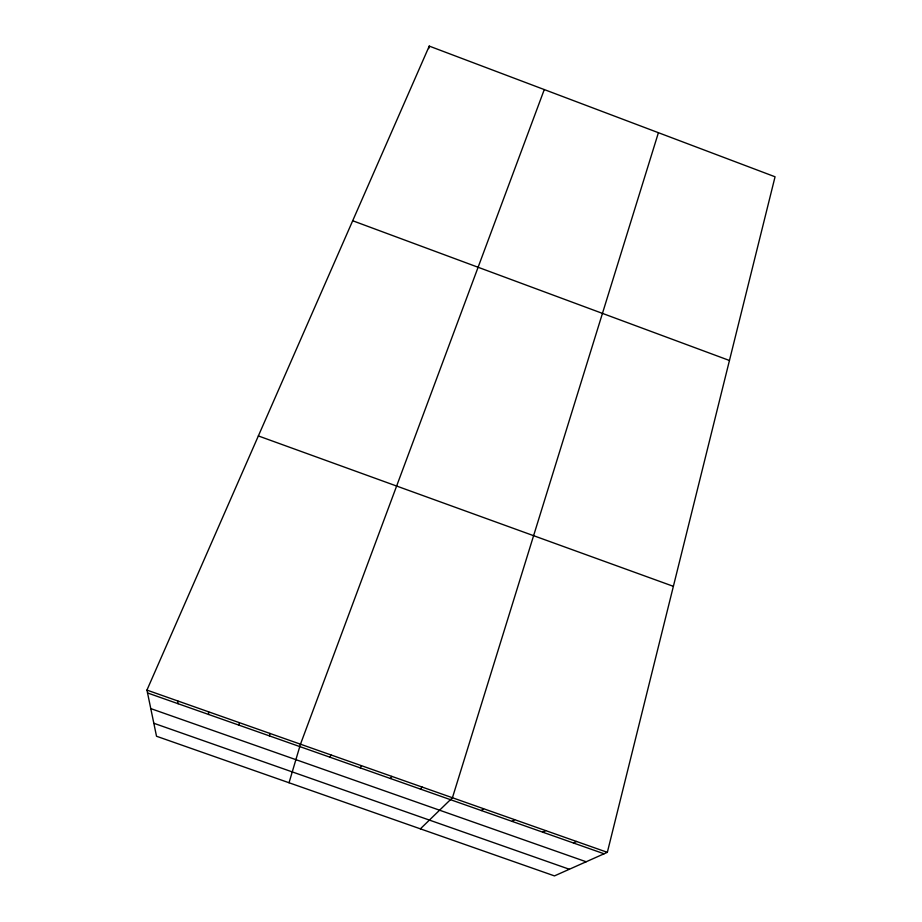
<?xml version="1.0" encoding="UTF-8"?>
<svg xmlns="http://www.w3.org/2000/svg" width="922" height="922" viewBox="0 0 922 922"><rect width="100%" height="100%" fill="white"/><g stroke="black" fill="none" stroke-linecap="round" stroke-linejoin="round"><path stroke-width="1.38" d="M239.075 725.199L239.259 722.629M269.455 735.906L269.904 733.428M428.707 48.624L429.249 46.1L775.056 176.782L607.344 852.331L554.456 875.9L156.521 736.252L146.944 690.094L429.249 46.1M289.035 782.755L300.48 744.204L544.28 89.572M658.412 132.699L452.437 797.737L420.374 828.843M330.03 757.25L330.998 754.957M360.237 767.888L361.459 765.686M390.363 778.502L391.838 776.393M420.432 789.094L422.172 787.077M481.307 810.542L483.543 808.709M512.09 821.387L514.591 819.646M542.816 832.209L545.582 830.561M573.472 843.008L576.492 841.463M146.944 690.094L607.344 852.331M147.543 692.952L604.071 853.784M150.782 708.603L586.162 861.77M153.824 723.263L569.358 869.262M258.356 435.933L673.383 586.334M352.688 220.75L729.452 360.49M177.785 700.962L178.107 703.728M208.556 711.807L208.626 714.481"/></g></svg>
